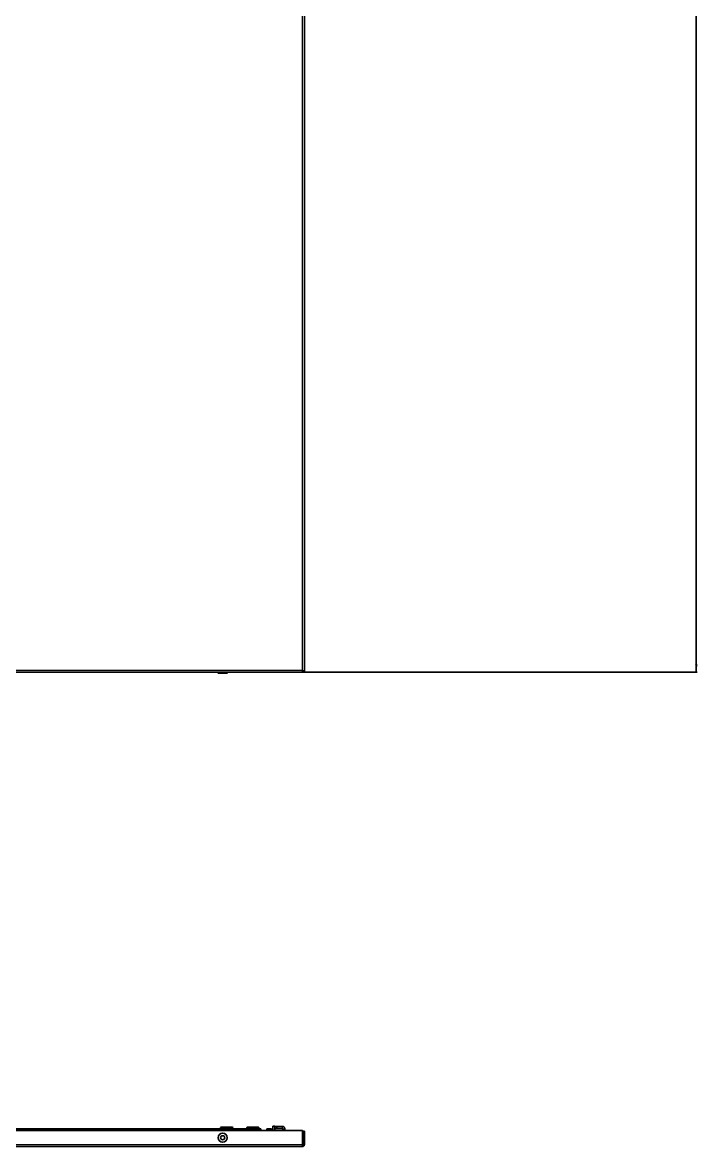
# Model space of a CAD drawing. Header units: millimetres. Extents: x -1385 to 3358, y -2404 to 1219.
# Drawn here: x 2516 to 3358, y -2143 to -742 of the extents above; entities that cross this region are included whole.
import ezdxf

# ---------------------------------------------------------------- set-up
doc = ezdxf.new("R2010")
doc.units = ezdxf.units.MM
doc.layers.add('FORMAT', color=7, linetype='Continuous')
doc.styles.add('SLDTEXTSTYLE0', font='TXT', dxfattribs={"width": 0.75})
doc.dimstyles.new('SLDDIMSTYLE0', dxfattribs={"dimtxt": 20, "dimasz": 10, "dimexe": 0, "dimexo": 0.0625, "dimgap": 5, "dimtad": 2, "dimdec": 1, "dimrnd": 1e-09, "dimzin": 12, "dimdsep": 46, "dimtxsty": 'SLDTEXTSTYLE0', "dimsah": 1, "dimcen": 0.09, "dimadec": 0, "dimazin": 3, "dimtfac": 1, "dimtofl": 0, "dimtmove": 0, "dimatfit": 3, "dimfxl": 0, "dimfrac": 2, "dimtolj": 1, "dimtzin": 12, "dimarcsym": 0})

# ---------------------------------------------------------------- blocks, each defined once
blk = doc.blocks.new('_D')
at = {"layer": 'FORMAT'}
for p, q in [((2865.7, 602.7), (3357.9, 602.7)), ((3356.9, -1552.3), (3356.9, 602.7)), ((2865.7, -1552.3), (3357.9, -1552.3))]:
    blk.add_line(p, q, dxfattribs=at)
for points in [[(3356.9, 602.7), (3355.4, 592.7), (3358.5, 592.7)], [(3356.9, -1552.3), (3358.5, -1542.3), (3355.4, -1542.3)]]:
    blk.add_solid(points, dxfattribs=at)
at = {"layer": 'FORMAT', "insert": (3331.1, -504.4), "char_height": 20, "attachment_point": 1, "rotation": 90, "style": 'SLDTEXTSTYLE0'}
blk.add_mtext('2155', dxfattribs=at)

msp = doc.modelspace()

# ---------------------------------------------------------------- linework, layer by layer
at = {"color": 7, "linetype": 'Continuous', "lineweight": 25}
for p, q in [((2868, -1552.32), (2868, 602.68)), ((2275.3, -1552.32), (2865.7, -1552.32)), ((2760.25, -1552.32), (2760.25, -1553.07)), ((2771.5, -1553.32), (2760.5, -1553.32)), ((2771.75, -1553.07), (2771.75, -1552.32)), ((2865.7, -1550.32), (2865.7, -1552.32)), ((2868, -1552.32), (2866, -1552.32)), ((2275.3, -2123.48), (2865.7, -2123.48)), ((2788.5, -2121.48), (2353.5, -2121.48)), ((2764, -2119.48), (2763.5, -2119.98)), ((2763.5, -2119.98), (2763.5, -2121.48)), ((2778.5, -2119.98), (2763.5, -2119.98)), ((2764, -2119.48), (2778, -2119.48)), ((2778.5, -2119.98), (2778, -2119.48)), ((2778.5, -2121.48), (2778.5, -2119.98)), ((2788.5, -2121.48), (2788.5, -2121.78)), ((2788.5, -2122.43), (2788.5, -2121.78)), ((2788.5, -2122.43), (2788.5, -2123.48)), ((2788.8, -2121.48), (2813.2, -2121.48)), ((2793.15, -2121.28), (2793.15, -2121.48)), ((2793.15, -2121.28), (2793.5, -2121.28)), ((2793.5, -2121.28), (2793.5, -2121.48)), ((2793.5, -2121.28), (2793.75, -2121.28)), ((2793.75, -2121.28), (2793.75, -2121.48)), ((2793.75, -2121.28), (2793.86, -2121.28)), ((2793.86, -2121.28), (2793.86, -2121.48)), ((2794.89, -2121.28), (2794.89, -2121.48)), ((2794.89, -2121.28), (2795.56, -2121.28)), ((2795.56, -2121.28), (2795.56, -2121.48)), ((2795.56, -2121.28), (2795.9, -2121.28)), ((2795.9, -2121.28), (2795.9, -2121.48)), ((2796.5, -2119.48), (2796, -2119.98)), ((2796, -2119.98), (2796, -2121.28)), ((2811, -2119.98), (2796, -2119.98)), ((2796.5, -2119.48), (2810.5, -2119.48)), ((2799.21, -2121.48), (2799.21, -2121.26)), ((2799.35, -2121.28), (2800.13, -2121.28)), ((2800.13, -2121.28), (2800.13, -2121.48)), ((2800.13, -2121.28), (2800.92, -2121.28)), ((2800.92, -2121.28), (2800.92, -2121.48)), ((2800.92, -2121.28), (2801.41, -2121.28)), ((2801.41, -2121.28), (2801.41, -2121.48)), ((2801.41, -2121.28), (2802.8, -2121.28)), ((2802.44, -2121.26), (2802.44, -2121.28)), ((2802.8, -2121.28), (2802.8, -2121.48)), ((2802.8, -2121.28), (2803.85, -2121.28)), ((2803.85, -2121.28), (2803.85, -2121.48)), ((2804.89, -2121.28), (2804.89, -2121.48)), ((2804.89, -2121.28), (2806.86, -2121.28)), ((2806.86, -2121.28), (2806.86, -2121.48)), ((2806.86, -2121.28), (2808.85, -2121.28)), ((2808.85, -2121.28), (2808.85, -2121.48)), ((2811, -2119.98), (2810.5, -2119.48)), ((2811, -2121.48), (2811, -2119.98)), ((2813.5, -2121.78), (2813.5, -2123.48)), ((2820.95, -2123.48), (2820.95, -2122.03)), ((2826.95, -2121.43), (2821.55, -2121.43)), ((2826.95, -2123.48), (2826.95, -2121.43)), ((2828.45, -2123.43), (2827.2, -2123.43)), ((2828.45, -2117.93), (2830.95, -2117.93)), ((2828.45, -2118.43), (2828.45, -2117.93)), ((2828.45, -2123.48), (2828.45, -2118.43)), ((2830.95, -2117.93), (2830.95, -2118.43)), ((2830.95, -2123.48), (2830.95, -2118.43)), ((2831.45, -2118.43), (2830.95, -2118.48)), ((2836.4, -2123.43), (2830.95, -2123.43)), ((2833.45, -2118.43), (2831.45, -2118.43)), ((2831.45, -2120.93), (2833.45, -2120.93)), ((2833.45, -2118.43), (2840.45, -2118.43)), ((2833.45, -2120.93), (2833.45, -2118.43)), ((2833.45, -2120.93), (2840.45, -2120.93)), ((2836.45, -2123.48), (2836.4, -2123.43)), ((2836.4, -2123.48), (2836.4, -2123.43)), ((2840.95, -2123.48), (2840.95, -2121.43)), ((2843.45, -2123.48), (2843.45, -2121.43)), ((2865.7, -2140.88), (2865.7, -2123.48)), ((2868, -2124.48), (2866, -2124.48)), ((2866, -2140.88), (2866, -2124.48)), ((2868, -2140.88), (2868, -2124.48)), ((2865.4, -2143.48), (2275.6, -2143.48)), ((2868, -2140.88), (2866, -2140.88))]:
    msp.add_line(p, q, dxfattribs=at)
at = {"color": 8, "linetype": 'Continuous', "lineweight": 18}
for p, q in [((2865.4, -1549.72), (2865.4, 600.08)), ((2275.6, -1549.72), (2865.4, -1549.72)), ((2760.25, -1553.07), (2771.75, -1553.07)), ((2788.8, -2121.78), (2788.5, -2121.78)), ((2788.8, -2121.78), (2788.8, -2121.48)), ((2788.8, -2121.78), (2788.8, -2123.48)), ((2813.2, -2121.78), (2788.8, -2121.78)), ((2797.63, -2121.28), (2797.63, -2121.48)), ((2813.2, -2121.48), (2813.2, -2121.78)), ((2813.2, -2123.48), (2813.2, -2121.78)), ((2813.5, -2121.78), (2813.2, -2121.78)), ((2821.55, -2121.43), (2821.55, -2123.48)), ((2827.2, -2123.43), (2827.2, -2123.48)), ((2830.95, -2118.43), (2828.45, -2118.43)), ((2840.45, -2120.93), (2840.45, -2118.43)), ((2840.95, -2121.43), (2843.45, -2121.43)), ((2275.3, -2140.88), (2865.7, -2140.88))]:
    msp.add_line(p, q, dxfattribs=at)
at = {"color": 7, "linetype": 'Continuous', "lineweight": 25, "flags": 128}
for points in [[(2866, -2129.98), (2865.86, -2129.73), (2865.7, -2129.47)], [(2865.7, -2138.5), (2865.86, -2138.23), (2866, -2137.98)]]:
    msp.add_lwpolyline(points, dxfattribs=at)
at = {"color": 8, "linetype": 'Continuous', "lineweight": 18, "flags": 128}
for points in [[(2865.7, -2130.06), (2865.99, -2130.65), (2866, -2130.67)], [(2866, -2137.3), (2865.99, -2137.32), (2865.7, -2137.91)]]:
    msp.add_lwpolyline(points, dxfattribs=at)
at = {"color": 7, "linetype": 'Continuous', "lineweight": 25}
for radius in [5.75, 2.5]:
    msp.add_circle((2766, -2132.48), radius, dxfattribs=at)
at = {"color": 8, "linetype": 'Continuous', "lineweight": 18}
msp.add_circle((2766, -2132.48), 5.5, dxfattribs=at)
at = {"color": 7, "linetype": 'Continuous', "lineweight": 25}
for centre, radius, start, end in [((2760.5, -1553.07), 0.25, 180, 270), ((2771.5, -1553.07), 0.25, 270, 0), ((2788.8, -2121.78), 0.3, 90, 180), ((2813.2, -2121.78), 0.3, 0, 90), ((2821.55, -2122.03), 0.6, 90, 180), ((2827.2, -2123.18), 0.25, 180, 270), ((2831.45, -2121.43), 0.5, 90, 180), ((2840.45, -2121.43), 3, 0, 90), ((2840.45, -2121.43), 0.5, 0, 90), ((2858.5, -2133.98), 7.5, 343.7398, 16.2602)]:
    msp.add_arc(centre, radius, start, end, dxfattribs=at)
for points in [[(2866, -1552.32), (2865.96, -1551.88), (2865.89, -1551.02), (2865.56, -1550.15), (2865.4, -1549.72)], [(2868, -1552.32), (2867.96, -1552.1), (2867.88, -1551.67), (2867.28, -1551.02), (2866.42, -1550.37), (2865.74, -1549.93), (2865.4, -1549.72)], [(2865.4, -1549.72), (2865.42, -1549.8), (2865.47, -1549.95), (2865.55, -1550.15), (2865.62, -1550.29), (2865.67, -1550.31), (2865.7, -1550.32)], [(2865.4, -1549.72), (2865.42, -1550.06), (2865.47, -1550.74), (2865.55, -1551.6), (2865.62, -1552.2), (2865.67, -1552.28), (2865.7, -1552.32)], [(2865.7, -2140.88), (2865.67, -2141.22), (2865.62, -2141.91), (2865.55, -2142.76), (2865.47, -2143.37), (2865.42, -2143.44), (2865.4, -2143.48)]]:
    msp.add_open_spline(points, degree=3, dxfattribs=at)
for points, knots in [([(2793.86, -2121.28), (2794, -2121.28), (2794.27, -2121.28), (2794.7, -2121.28), (2794.89, -2121.28)], [0, 0, 0, 0, 0.5476433, 1, 1, 1, 1]), ([(2795.9, -2121.28), (2796.23, -2121.28), (2796.87, -2121.28), (2797.39, -2121.28), (2797.63, -2121.28)], [0, 0, 0, 0, 0.5367999, 1, 1, 1, 1]), ([(2797.63, -2121.28), (2797.95, -2121.28), (2798.56, -2121.28), (2799.13, -2121.28), (2799.16, -2121.28), (2799.17, -2121.28)], [0, 0, 0, 0, 0.41567843, 0.77627748, 1, 1, 1, 1]), ([(2804.02, -2121.28), (2804.06, -2121.28), (2804.35, -2121.28), (2804.64, -2121.28), (2804.89, -2121.28)], [0, 0, 0, 0, 0.1394984, 1, 1, 1, 1]), ([(2865.4, -2141.48), (2865.54, -2141.46), (2865.76, -2141.41), (2865.96, -2141.15), (2865.99, -2140.97), (2866, -2140.88)], [0, 0, 0, 0, 0.4375, 0.7156903, 1, 1, 1, 1]), ([(2865.4, -2143.48), (2865.69, -2143.46), (2866.32, -2143.39), (2867.18, -2142.87), (2867.86, -2141.99), (2867.95, -2141.26), (2868, -2140.88)], [0, 0, 0, 0, 0.2113527, 0.4661677, 0.7210903, 1, 1, 1, 1])]:
    msp.add_open_spline(points, degree=3, knots=knots, dxfattribs=at)

# ---------------------------------------------------------------- dimensions: what is measured, and where the dimension line sits
at = {"layer": 'FORMAT'}
dim = msp.add_linear_dim(base=(3356.91, 602.68), p1=(2865.7, -1552.32), p2=(2865.7, 602.68), angle=90, dimstyle='SLDDIMSTYLE0', dxfattribs=at)
dim.commit()
dim.dimension.update_dxf_attribs({"geometry": '_D', "text_midpoint": (3356.91, -474.82), "dimtype": 160})

doc.saveas('drawing.dxf')
